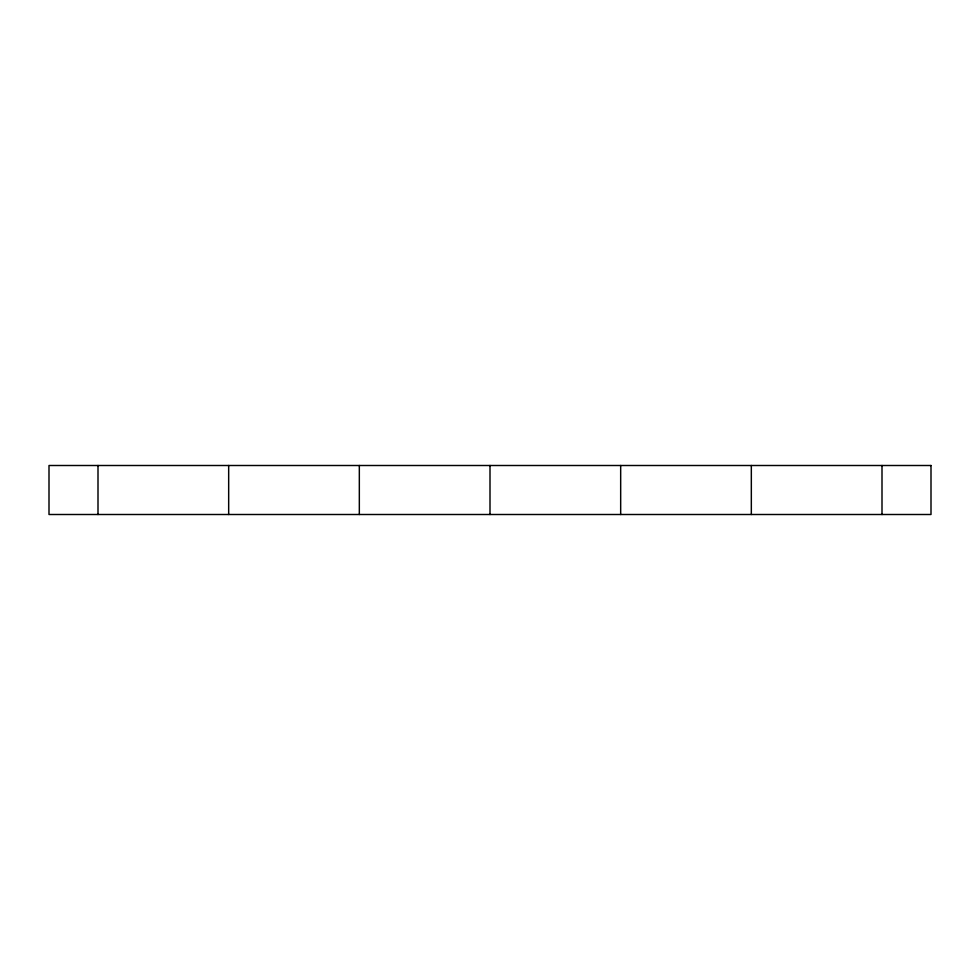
<?xml version="1.0" encoding="UTF-8"?>
<svg xmlns="http://www.w3.org/2000/svg" width="980" height="980" viewBox="0 0 980 980"><rect width="100%" height="100%" fill="white"/><g stroke="black" fill="none" stroke-linecap="round" stroke-linejoin="round"><path stroke-width="1.47" d="M882 465.5L882 514.5M751.329 465.5L751.329 514.5M620.671 465.5L620.671 514.5M490 465.5L490 514.5M359.329 465.5L359.329 514.5M228.671 465.5L228.671 514.5M98 465.5L98 514.5M931 465.5L49 465.5L49 514.5L931 514.5L931 465.5"/></g></svg>
